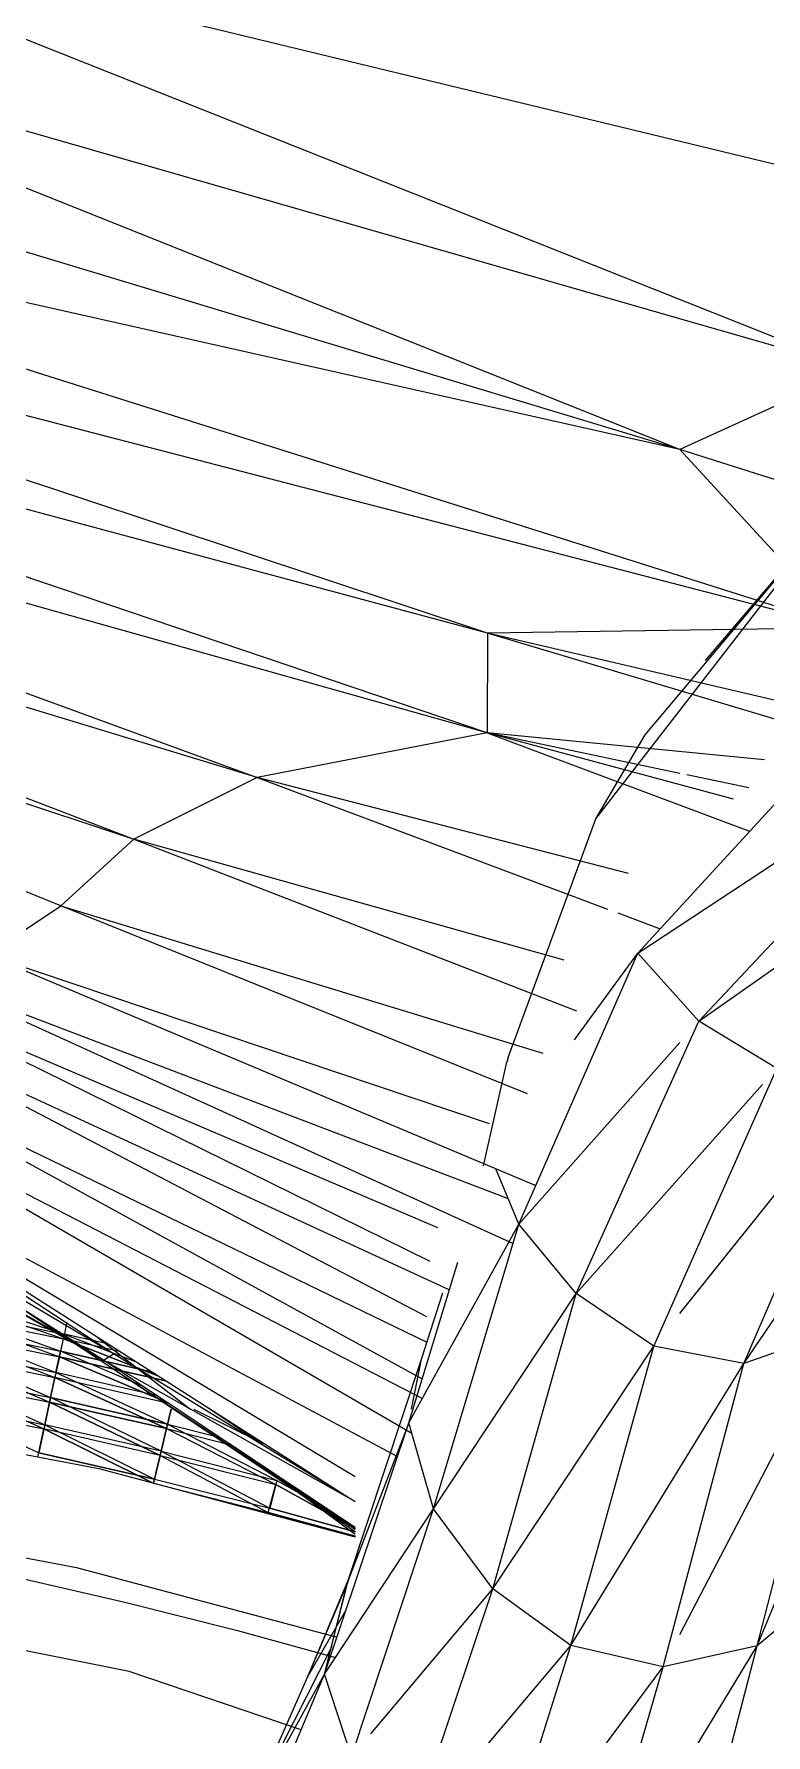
# Model space of a CAD drawing. Header units: millimetres. Extents: x -8591 to 7092, y -1621 to 14390.
# Drawn here: x -4396.54 to -4375.97, y 2786.11 to 2833.88 of the extents above; entities that cross this region are included whole.
import ezdxf

# ---------------------------------------------------------------- set-up
doc = ezdxf.new("R2010")
doc.units = ezdxf.units.MM
doc.layers.add('G-IMPT', color=8, linetype='Continuous', lineweight=9)
doc.layers.add('I-FURN', color=30, linetype='Continuous', lineweight=9)

# ---------------------------------------------------------------- blocks, each defined once
blk = doc.blocks.new('Artificial banana plant 1500mm - Family 4__C1-728657-Begane grond')
at = {"layer": 'G-IMPT'}
for p, q in [((39.302, 167.588), (5.812, 180.905)), ((39.302, 167.588), (5.812, 180.905)), ((5.812, 180.905), (39.742, 172.704)), ((5.812, 180.905), (39.742, 172.704)), ((39.302, 167.588), (1.752, 178.373)), ((39.302, 167.588), (1.752, 178.373)), ((34.362, 165.334), (1.752, 178.373)), ((34.362, 165.334), (1.752, 178.373)), ((34.362, 165.334), (-2.988, 176.616)), ((34.362, 165.334), (-2.988, 176.616)), ((38.982, 160.324), (-4.398, 174.046)), ((38.982, 160.324), (-4.398, 174.046)), ((34.362, 165.334), (-4.398, 174.046)), ((34.362, 165.334), (-4.398, 174.046)), ((38.982, 160.324), (-9.238, 172.841)), ((38.982, 160.324), (-9.238, 172.841)), ((28.962, 160.184), (-9.238, 172.841)), ((28.962, 160.184), (-9.238, 172.841)), ((28.962, 160.184), (-11.078, 170.909)), ((28.962, 160.184), (-11.078, 170.909)), ((28.952, 157.38), (-11.078, 170.909)), ((28.952, 157.38), (-11.078, 170.909)), ((28.952, 157.38), (-14.318, 169.535)), ((28.952, 157.38), (-14.318, 169.535)), ((-14.318, 169.535), (22.492, 156.13)), ((-14.318, 169.535), (22.492, 156.13)), ((22.492, 156.13), (-16.598, 168.003)), ((22.492, 156.13), (-16.598, 168.003)), ((-16.598, 168.003), (19.022, 154.396)), ((-16.598, 168.003), (19.022, 154.396)), ((39.302, 167.588), (34.362, 165.334)), ((39.302, 167.588), (34.362, 165.334)), ((16.972, 152.525), (-18.348, 166.756)), ((16.972, 152.525), (-18.348, 166.756)), ((-18.348, 166.756), (19.022, 154.396)), ((-18.348, 166.756), (19.022, 154.396)), ((38.982, 160.324), (34.362, 165.334)), ((38.982, 160.324), (34.362, 165.334)), ((43.493, 162.451), (34.362, 165.334)), ((43.493, 162.451), (34.362, 165.334)), ((32.002, 154.969), (39.012, 164.009)), ((32.002, 154.969), (39.012, 164.009)), ((33.392, 157.327), (39.012, 164.009)), ((33.392, 157.327), (39.012, 164.009)), ((35.082, 159.415), (39.012, 164.009)), ((35.082, 159.415), (39.012, 164.009)), ((28.962, 160.184), (28.952, 157.38)), ((28.962, 160.184), (28.952, 157.38)), ((38.982, 160.324), (28.962, 160.184)), ((38.982, 160.324), (28.962, 160.184)), ((38.393, 157.971), (28.962, 160.184)), ((38.393, 157.971), (28.962, 160.184)), ((38.079, 157.455), (28.962, 160.184)), ((38.079, 157.455), (28.962, 160.184)), ((33.182, 151.193), (40.232, 158.874)), ((33.182, 151.193), (40.232, 158.874)), ((28.952, 157.38), (22.492, 156.13)), ((28.952, 157.38), (22.492, 156.13)), ((36.74, 156.619), (28.952, 157.38)), ((36.74, 156.619), (28.952, 157.38)), ((34.366, 156.241), (28.952, 157.38)), ((34.366, 156.241), (28.952, 157.38)), ((35.873, 155.519), (28.952, 157.38)), ((35.873, 155.519), (28.952, 157.38)), ((28.952, 157.38), (36.327, 154.62)), ((28.952, 157.38), (36.327, 154.62)), ((32.002, 154.969), (33.392, 157.327)), ((32.002, 154.969), (33.392, 157.327)), ((33.182, 151.193), (42.352, 157.231)), ((33.182, 151.193), (42.352, 157.231)), ((34.902, 149.285), (42.352, 157.231)), ((34.902, 149.285), (42.352, 157.231)), ((22.492, 156.13), (19.022, 154.396)), ((22.492, 156.13), (19.022, 154.396)), ((32.919, 153.434), (22.492, 156.13)), ((32.919, 153.434), (22.492, 156.13)), ((22.492, 156.13), (32.337, 152.43)), ((22.492, 156.13), (32.337, 152.43)), ((36.308, 155.832), (34.561, 156.2)), ((36.308, 155.832), (34.561, 156.2)), ((34.902, 149.285), (44.552, 156.055)), ((34.902, 149.285), (44.552, 156.055)), ((29.542, 148.263), (32.002, 154.969)), ((29.542, 148.263), (32.002, 154.969)), ((16.972, 152.525), (19.022, 154.396)), ((16.972, 152.525), (19.022, 154.396)), ((31.115, 150.993), (19.022, 154.396)), ((31.115, 150.993), (19.022, 154.396)), ((19.022, 154.396), (31.457, 149.568)), ((19.022, 154.396), (31.457, 149.568)), ((14.912, 151.143), (16.972, 152.525)), ((14.912, 151.143), (16.972, 152.525)), ((30.08, 147.245), (16.972, 152.525)), ((30.08, 147.245), (16.972, 152.525)), ((16.972, 152.525), (30.514, 148.383)), ((16.972, 152.525), (30.514, 148.383)), ((32.619, 152.324), (33.809, 151.877)), ((32.619, 152.324), (33.809, 151.877)), ((14.912, 151.143), (30.32, 144.667)), ((14.912, 151.143), (30.32, 144.667)), ((14.912, 151.143), (29.01, 146.403)), ((14.912, 151.143), (29.01, 146.403)), ((29.842, 143.577), (33.182, 151.193)), ((29.842, 143.577), (33.182, 151.193)), ((31.407, 148.759), (33.182, 151.193)), ((31.407, 148.759), (33.182, 151.193)), ((34.902, 149.285), (33.182, 151.193)), ((34.902, 149.285), (33.182, 151.193)), ((13.102, 150.568), (29.543, 144.302)), ((13.102, 150.568), (29.543, 144.302)), ((13.102, 150.568), (29.679, 143.034)), ((13.102, 150.568), (29.679, 143.034)), ((11.562, 150.31), (27.552, 143.482)), ((11.562, 150.31), (27.552, 143.482)), ((11.562, 150.31), (27.342, 142.545)), ((11.562, 150.31), (27.342, 142.545)), ((10.382, 149.819), (27.89, 141.735)), ((10.382, 149.819), (27.89, 141.735)), ((10.382, 149.819), (27.242, 140.983)), ((10.382, 149.819), (27.242, 140.983)), ((31.452, 141.629), (34.902, 149.285)), ((31.452, 141.629), (34.902, 149.285)), ((37.092, 147.95), (34.902, 149.285)), ((37.092, 147.95), (34.902, 149.285)), ((9.712, 148.764), (27.252, 140.266)), ((9.712, 148.764), (27.252, 140.266)), ((9.712, 148.764), (27.129, 139.238)), ((9.712, 148.764), (27.129, 139.238)), ((29.842, 143.577), (34.366, 148.681)), ((29.842, 143.577), (34.366, 148.681)), ((28.852, 145.223), (29.502, 148.129)), ((28.852, 145.223), (29.502, 148.129)), ((29.542, 148.263), (29.502, 148.129)), ((29.542, 148.263), (29.502, 148.129)), ((26.837, 137.701), (8.982, 148.055)), ((26.837, 137.701), (8.982, 148.055)), ((8.982, 148.055), (27.133, 138.685)), ((8.982, 148.055), (27.133, 138.685)), ((33.632, 140.157), (37.092, 147.95)), ((33.632, 140.157), (37.092, 147.95)), ((25.24, 136.485), (7.112, 147.352)), ((25.24, 136.485), (7.112, 147.352)), ((25.042, 135.902), (7.112, 147.352)), ((25.042, 135.902), (7.112, 147.352)), ((18.452, 139.935), (7.112, 147.352)), ((18.452, 139.935), (7.112, 147.352)), ((7.112, 147.352), (26.435, 137.054)), ((7.112, 147.352), (26.435, 137.054)), ((31.452, 141.629), (36.691, 147.501)), ((31.452, 141.629), (36.691, 147.501)), ((34.366, 141.075), (39.512, 147.501)), ((34.366, 141.075), (39.512, 147.501)), ((36.162, 139.67), (41.497, 147.501)), ((36.162, 139.67), (41.497, 147.501)), ((36.162, 139.67), (39.544, 147.501)), ((36.162, 139.67), (39.544, 147.501)), ((18.172, 139.758), (9.392, 145.312)), ((18.172, 139.758), (9.392, 145.312)), ((18.452, 139.935), (9.392, 145.312)), ((18.452, 139.935), (9.392, 145.312)), ((29.842, 143.577), (29.198, 145.138)), ((29.842, 143.577), (29.198, 145.138)), ((17.172, 140.355), (9.962, 144.386)), ((17.172, 140.355), (9.962, 144.386)), ((17.172, 140.355), (10.012, 144.394)), ((17.172, 140.355), (10.012, 144.394)), ((18.172, 139.758), (10.012, 144.394)), ((18.172, 139.758), (10.012, 144.394)), ((11.779, 143.896), (17.172, 140.355)), ((11.779, 143.896), (17.172, 140.355)), ((26.752, 137.998), (29.842, 143.577)), ((26.752, 137.998), (29.842, 143.577)), ((27.442, 135.588), (29.842, 143.577)), ((27.442, 135.588), (29.842, 143.577)), ((31.452, 141.629), (29.842, 143.577)), ((31.452, 141.629), (29.842, 143.577)), ((26.752, 137.998), (28.126, 142.508)), ((26.752, 137.998), (28.126, 142.508)), ((13.772, 141.475), (17.042, 140.362)), ((13.772, 141.475), (17.042, 140.362)), ((13.792, 141.555), (17.062, 140.494)), ((13.792, 141.555), (17.062, 140.494)), ((27.102, 139.784), (27.704, 141.655)), ((27.102, 139.784), (27.704, 141.655)), ((27.442, 135.588), (31.452, 141.629)), ((27.442, 135.588), (31.452, 141.629)), ((29.112, 133.336), (31.452, 141.629)), ((29.112, 133.336), (31.452, 141.629)), ((33.632, 140.157), (31.452, 141.629)), ((33.632, 140.157), (31.452, 141.629)), ((13.692, 141.041), (16.932, 139.856)), ((13.692, 141.041), (17.042, 140.362)), ((13.692, 141.041), (16.932, 139.856)), ((13.692, 141.041), (17.042, 140.362)), ((13.722, 141.173), (17.062, 140.494)), ((13.722, 141.173), (16.962, 140.015)), ((13.722, 141.173), (17.062, 140.494)), ((13.722, 141.173), (16.962, 140.015)), ((13.592, 140.532), (16.932, 139.856)), ((13.592, 140.532), (16.802, 139.269)), ((13.592, 140.532), (16.932, 139.856)), ((13.592, 140.532), (16.802, 139.269)), ((13.622, 140.691), (16.962, 140.015)), ((13.622, 140.691), (16.832, 139.414)), ((13.622, 140.691), (16.832, 139.414)), ((13.622, 140.691), (16.962, 140.015)), ((17.062, 140.494), (16.962, 140.015)), ((17.062, 140.494), (16.962, 140.015)), ((17.132, 140.794), (17.042, 140.362)), ((17.132, 140.794), (17.042, 140.362)), ((18.286, 140.217), (17.062, 140.494)), ((17.062, 140.494), (19.04, 139.735)), ((18.286, 140.217), (17.062, 140.494)), ((17.062, 140.494), (19.04, 139.735)), ((34.366, 132.057), (38.812, 140.597)), ((34.366, 132.057), (38.812, 140.597)), ((38.812, 140.597), (36.162, 139.67)), ((38.812, 140.597), (36.162, 139.67)), ((36.542, 131.739), (38.812, 140.597)), ((36.542, 131.739), (38.812, 140.597)), ((36.542, 131.739), (40.149, 140.509)), ((36.542, 131.739), (40.149, 140.509)), ((13.512, 140.087), (16.832, 139.414)), ((13.512, 140.087), (16.682, 138.712)), ((13.512, 140.087), (16.832, 139.414)), ((13.512, 140.087), (16.682, 138.712)), ((16.962, 140.015), (16.832, 139.414)), ((16.832, 139.414), (16.962, 140.015)), ((16.932, 139.856), (17.042, 140.362)), ((16.932, 139.856), (17.042, 140.362)), ((19.512, 139.434), (16.962, 140.015)), ((19.252, 139.04), (16.962, 140.015)), ((19.252, 139.04), (16.962, 140.015)), ((16.962, 140.015), (19.512, 139.434)), ((18.619, 140.004), (17.042, 140.362)), ((17.042, 140.362), (19.695, 139.317)), ((19.695, 139.317), (17.042, 140.362)), ((18.619, 140.004), (17.042, 140.362)), ((23.672, 136.023), (17.172, 140.355)), ((23.672, 136.023), (17.172, 140.355)), ((17.172, 140.355), (18.172, 139.758)), ((17.172, 140.355), (18.172, 139.758)), ((17.172, 140.355), (25.24, 135.042)), ((17.172, 140.355), (25.24, 135.042)), ((18.023, 140.385), (20.598, 138.397)), ((18.023, 140.385), (20.598, 138.397)), ((29.112, 133.336), (33.632, 140.157)), ((29.112, 133.336), (33.632, 140.157)), ((31.302, 131.743), (33.632, 140.157)), ((31.302, 131.743), (33.632, 140.157)), ((36.162, 139.67), (33.632, 140.157)), ((36.162, 139.67), (33.632, 140.157)), ((13.482, 139.943), (16.652, 138.584)), ((13.482, 139.943), (16.802, 139.269)), ((13.482, 139.943), (16.652, 138.584)), ((13.482, 139.943), (16.802, 139.269)), ((16.932, 139.856), (16.802, 139.269)), ((16.932, 139.856), (16.802, 139.269)), ((19.922, 138.594), (16.932, 139.856)), ((16.932, 139.856), (19.916, 139.176)), ((19.916, 139.176), (16.932, 139.856)), ((16.932, 139.856), (19.922, 138.594)), ((18.172, 139.758), (18.452, 139.935)), ((18.172, 139.758), (18.452, 139.935)), ((25.24, 135.057), (18.172, 139.758)), ((25.24, 135.057), (18.172, 139.758)), ((18.172, 139.758), (25.042, 135.902)), ((18.172, 139.758), (25.042, 135.902)), ((25.042, 135.902), (18.452, 139.935)), ((25.042, 135.902), (18.452, 139.935)), ((25.052, 133.603), (27.102, 139.784)), ((25.052, 133.603), (27.102, 139.784)), ((26.827, 138.382), (27.102, 139.784)), ((26.827, 138.382), (27.102, 139.784)), ((31.302, 131.743), (36.162, 139.67)), ((31.302, 131.743), (36.162, 139.67)), ((33.892, 131.146), (36.162, 139.67)), ((33.892, 131.146), (36.162, 139.67)), ((13.352, 139.255), (16.652, 138.584)), ((13.352, 139.255), (16.492, 137.828)), ((13.352, 139.255), (16.652, 138.584)), ((13.352, 139.255), (16.492, 137.828)), ((13.372, 139.382), (16.682, 138.712)), ((13.372, 139.382), (16.522, 137.944)), ((13.372, 139.382), (16.522, 137.944)), ((13.372, 139.382), (16.682, 138.712)), ((16.652, 138.584), (16.802, 139.269)), ((16.652, 138.584), (16.802, 139.269)), ((16.832, 139.414), (16.682, 138.712)), ((16.832, 139.414), (16.682, 138.712)), ((20.002, 138.541), (16.802, 139.269)), ((16.802, 139.269), (19.942, 137.837)), ((19.942, 137.837), (16.802, 139.269)), ((20.002, 138.541), (16.802, 139.269)), ((19.655, 138.772), (16.832, 139.414)), ((16.832, 139.414), (19.972, 137.963)), ((19.655, 138.772), (16.832, 139.414)), ((16.832, 139.414), (19.972, 137.963)), ((7.642, 138.689), (18.042, 136.721)), ((13.232, 138.611), (16.522, 137.944)), ((13.232, 138.611), (16.352, 137.157)), ((13.232, 138.611), (16.522, 137.944)), ((13.232, 138.611), (16.352, 137.157)), ((16.652, 138.584), (16.492, 137.828)), ((16.652, 138.584), (16.492, 137.828)), ((16.682, 138.712), (16.522, 137.944)), ((16.522, 137.944), (16.682, 138.712)), ((19.762, 137.084), (16.652, 138.584)), ((16.652, 138.584), (19.942, 137.837)), ((19.942, 137.837), (16.652, 138.584)), ((16.652, 138.584), (19.762, 137.084)), ((19.972, 137.963), (16.682, 138.712)), ((19.792, 137.201), (16.682, 138.712)), ((19.792, 137.201), (16.682, 138.712)), ((16.682, 138.712), (19.972, 137.963)), ((13.202, 138.494), (16.492, 137.828)), ((13.202, 138.494), (16.492, 137.828)), ((20.07, 138.382), (19.942, 137.837)), ((19.942, 137.837), (20.07, 138.382)), ((20.074, 138.382), (19.972, 137.963)), ((20.074, 138.382), (19.972, 137.963)), ((20.711, 138.382), (22.642, 137.433)), ((20.711, 138.382), (22.642, 137.433)), ((22.642, 137.387), (21.158, 138.382)), ((22.642, 137.387), (21.158, 138.382)), ((16.322, 137.042), (16.492, 137.828)), ((16.322, 137.042), (16.492, 137.828)), ((16.522, 137.944), (16.352, 137.157)), ((16.522, 137.944), (16.352, 137.157)), ((19.762, 137.084), (16.492, 137.828)), ((16.492, 137.828), (19.532, 136.322)), ((19.532, 136.322), (16.492, 137.828)), ((19.762, 137.084), (16.492, 137.828)), ((19.792, 137.201), (16.522, 137.944)), ((16.522, 137.944), (19.602, 136.418)), ((19.792, 137.201), (16.522, 137.944)), ((16.522, 137.944), (19.602, 136.418)), ((19.762, 137.084), (19.942, 137.837)), ((19.942, 137.837), (19.762, 137.084)), ((19.972, 137.963), (19.792, 137.201)), ((19.792, 137.201), (19.972, 137.963)), ((19.942, 137.837), (21.741, 137.384)), ((19.942, 137.837), (23.012, 136.265)), ((19.942, 137.837), (21.741, 137.384)), ((19.942, 137.837), (23.012, 136.265)), ((19.972, 137.963), (21.419, 137.598)), ((19.972, 137.963), (23.042, 136.38)), ((19.972, 137.963), (23.042, 136.38)), ((19.972, 137.963), (21.419, 137.598)), ((24.382, 130.937), (26.752, 137.998)), ((24.382, 130.937), (26.752, 137.998)), ((26.752, 137.998), (25.052, 133.603)), ((26.752, 137.998), (25.052, 133.603)), ((27.442, 135.588), (26.752, 137.998)), ((27.442, 135.588), (26.752, 137.998)), ((19.602, 136.418), (16.352, 137.157)), ((16.352, 137.157), (19.602, 136.418)), ((19.792, 137.201), (19.602, 136.418)), ((19.792, 137.201), (19.602, 136.418)), ((19.792, 137.201), (23.042, 136.38)), ((19.792, 137.201), (22.842, 135.601)), ((19.792, 137.201), (23.042, 136.38)), ((19.792, 137.201), (22.842, 135.601)), ((18.042, 136.721), (25.24, 134.794)), ((19.762, 137.084), (19.572, 136.302)), ((19.572, 136.302), (19.762, 137.084)), ((19.762, 137.084), (22.802, 135.486)), ((19.762, 137.084), (23.012, 136.265)), ((19.762, 137.084), (22.802, 135.486)), ((19.762, 137.084), (23.012, 136.265)), ((19.572, 136.302), (22.802, 135.486)), ((19.572, 136.302), (22.802, 135.486)), ((19.602, 136.418), (22.842, 135.601)), ((19.602, 136.418), (22.842, 135.601)), ((22.802, 135.486), (23.012, 136.265)), ((22.802, 135.486), (23.012, 136.265)), ((23.042, 136.38), (22.842, 135.601)), ((23.042, 136.38), (22.842, 135.601)), ((23.012, 136.265), (25.24, 135.029)), ((25.24, 135.029), (23.012, 136.265)), ((23.042, 136.38), (24.3, 135.682)), ((23.042, 136.38), (24.3, 135.682)), ((7.212, 135.87), (17.412, 133.94)), ((25.24, 134.86), (23.672, 136.023)), ((25.24, 134.86), (23.672, 136.023)), ((23.672, 136.023), (25.24, 134.948)), ((23.672, 136.023), (25.24, 134.948)), ((23.672, 136.023), (25.24, 135.012)), ((23.672, 136.023), (25.24, 135.012)), ((25.24, 135.791), (25.042, 135.902)), ((25.24, 135.791), (25.042, 135.902)), ((25.24, 135.777), (25.042, 135.902)), ((25.24, 135.777), (25.042, 135.902)), ((22.802, 135.486), (25.24, 134.812)), ((25.24, 134.812), (22.802, 135.486)), ((25.24, 134.936), (22.842, 135.601)), ((22.842, 135.601), (25.24, 134.936)), ((24.382, 130.937), (27.442, 135.588)), ((24.382, 130.937), (27.442, 135.588)), ((25.142, 128.625), (27.442, 135.588)), ((25.142, 128.625), (27.442, 135.588)), ((29.112, 133.336), (27.442, 135.588)), ((29.112, 133.336), (27.442, 135.588)), ((18.892, 131.018), (1.352, 134.508)), ((17.412, 133.94), (24.732, 131.98)), ((15.602, 133.689), (18.772, 132.966)), ((23.912, 130.874), (25.052, 133.603)), ((23.912, 130.874), (25.052, 133.603)), ((23.912, 130.874), (25.022, 133.477)), ((23.912, 130.874), (25.022, 133.477)), ((24.382, 130.937), (25.052, 133.603)), ((24.382, 130.937), (25.052, 133.603)), ((24.382, 130.937), (25.022, 133.477)), ((24.382, 130.937), (25.022, 133.477)), ((25.052, 133.603), (25.022, 133.477)), ((25.052, 133.603), (25.022, 133.477)), ((25.68, 129.264), (29.112, 133.336)), ((25.68, 129.264), (29.112, 133.336)), ((26.782, 126.385), (29.112, 133.336)), ((26.782, 126.385), (29.112, 133.336)), ((31.302, 131.743), (29.112, 133.336)), ((31.302, 131.743), (29.112, 133.336)), ((38.902, 133.711), (36.542, 131.739)), ((38.902, 133.711), (36.542, 131.739)), ((18.772, 132.966), (21.932, 132.171)), ((23.912, 130.874), (24.99, 132.747)), ((23.912, 130.874), (24.99, 132.747)), ((21.932, 132.171), (24.691, 131.406)), ((22.152, 126.904), (24.598, 131.723)), ((22.152, 126.904), (24.598, 131.723)), ((26.782, 126.385), (31.302, 131.743)), ((26.782, 126.385), (31.302, 131.743)), ((29.082, 124.678), (31.302, 131.743)), ((29.082, 124.678), (31.302, 131.743)), ((33.892, 131.146), (31.302, 131.743)), ((33.892, 131.146), (31.302, 131.743)), ((31.832, 123.984), (36.542, 131.739)), ((31.832, 123.984), (36.542, 131.739)), ((36.542, 131.739), (33.892, 131.146)), ((36.542, 131.739), (33.892, 131.146)), ((34.692, 124.678), (36.542, 131.739)), ((34.692, 124.678), (36.542, 131.739)), ((23.723, 129.378), (18.892, 131.018)), ((21.832, 124.905), (24.382, 130.937)), ((21.832, 124.905), (24.382, 130.937)), ((22.152, 126.904), (24.382, 130.937)), ((22.152, 126.904), (24.382, 130.937)), ((25.142, 128.625), (24.382, 130.937)), ((25.142, 128.625), (24.382, 130.937)), ((29.082, 124.678), (33.892, 131.146)), ((29.082, 124.678), (33.892, 131.146)), ((31.832, 123.984), (33.892, 131.146)), ((31.832, 123.984), (33.892, 131.146)), ((22.152, 126.904), (23.912, 130.874)), ((22.152, 126.904), (23.912, 130.874))]:
    blk.add_line(p, q, dxfattribs=at)
blk = doc.blocks.new('Artificial banana plant 1500mm - Family 4__C2-728658-Begane grond')
blk.add_blockref('Artificial banana plant 1500mm - Family 4__C1-728657-Begane grond', (0, 0))
blk = doc.blocks.new('Artificial banana plant 1500mm - Family 4-728656-Begane grond')
blk.add_blockref('Artificial banana plant 1500mm - Family 4__C2-728658-Begane grond', (0, 0))
blk = doc.blocks.new('Artificial banana plant 1500mm - Ny märkning-728662-Begane grond')
blk.add_blockref('Artificial banana plant 1500mm - Family 4-728656-Begane grond', (0, 0))

msp = doc.modelspace()

# ---------------------------------------------------------------- block references
at = {"layer": 'I-FURN'}
msp.add_blockref('Artificial banana plant 1500mm - Ny märkning-728662-Begane grond', (-4412.758, 2656.875), dxfattribs=at)

doc.saveas('drawing.dxf')
